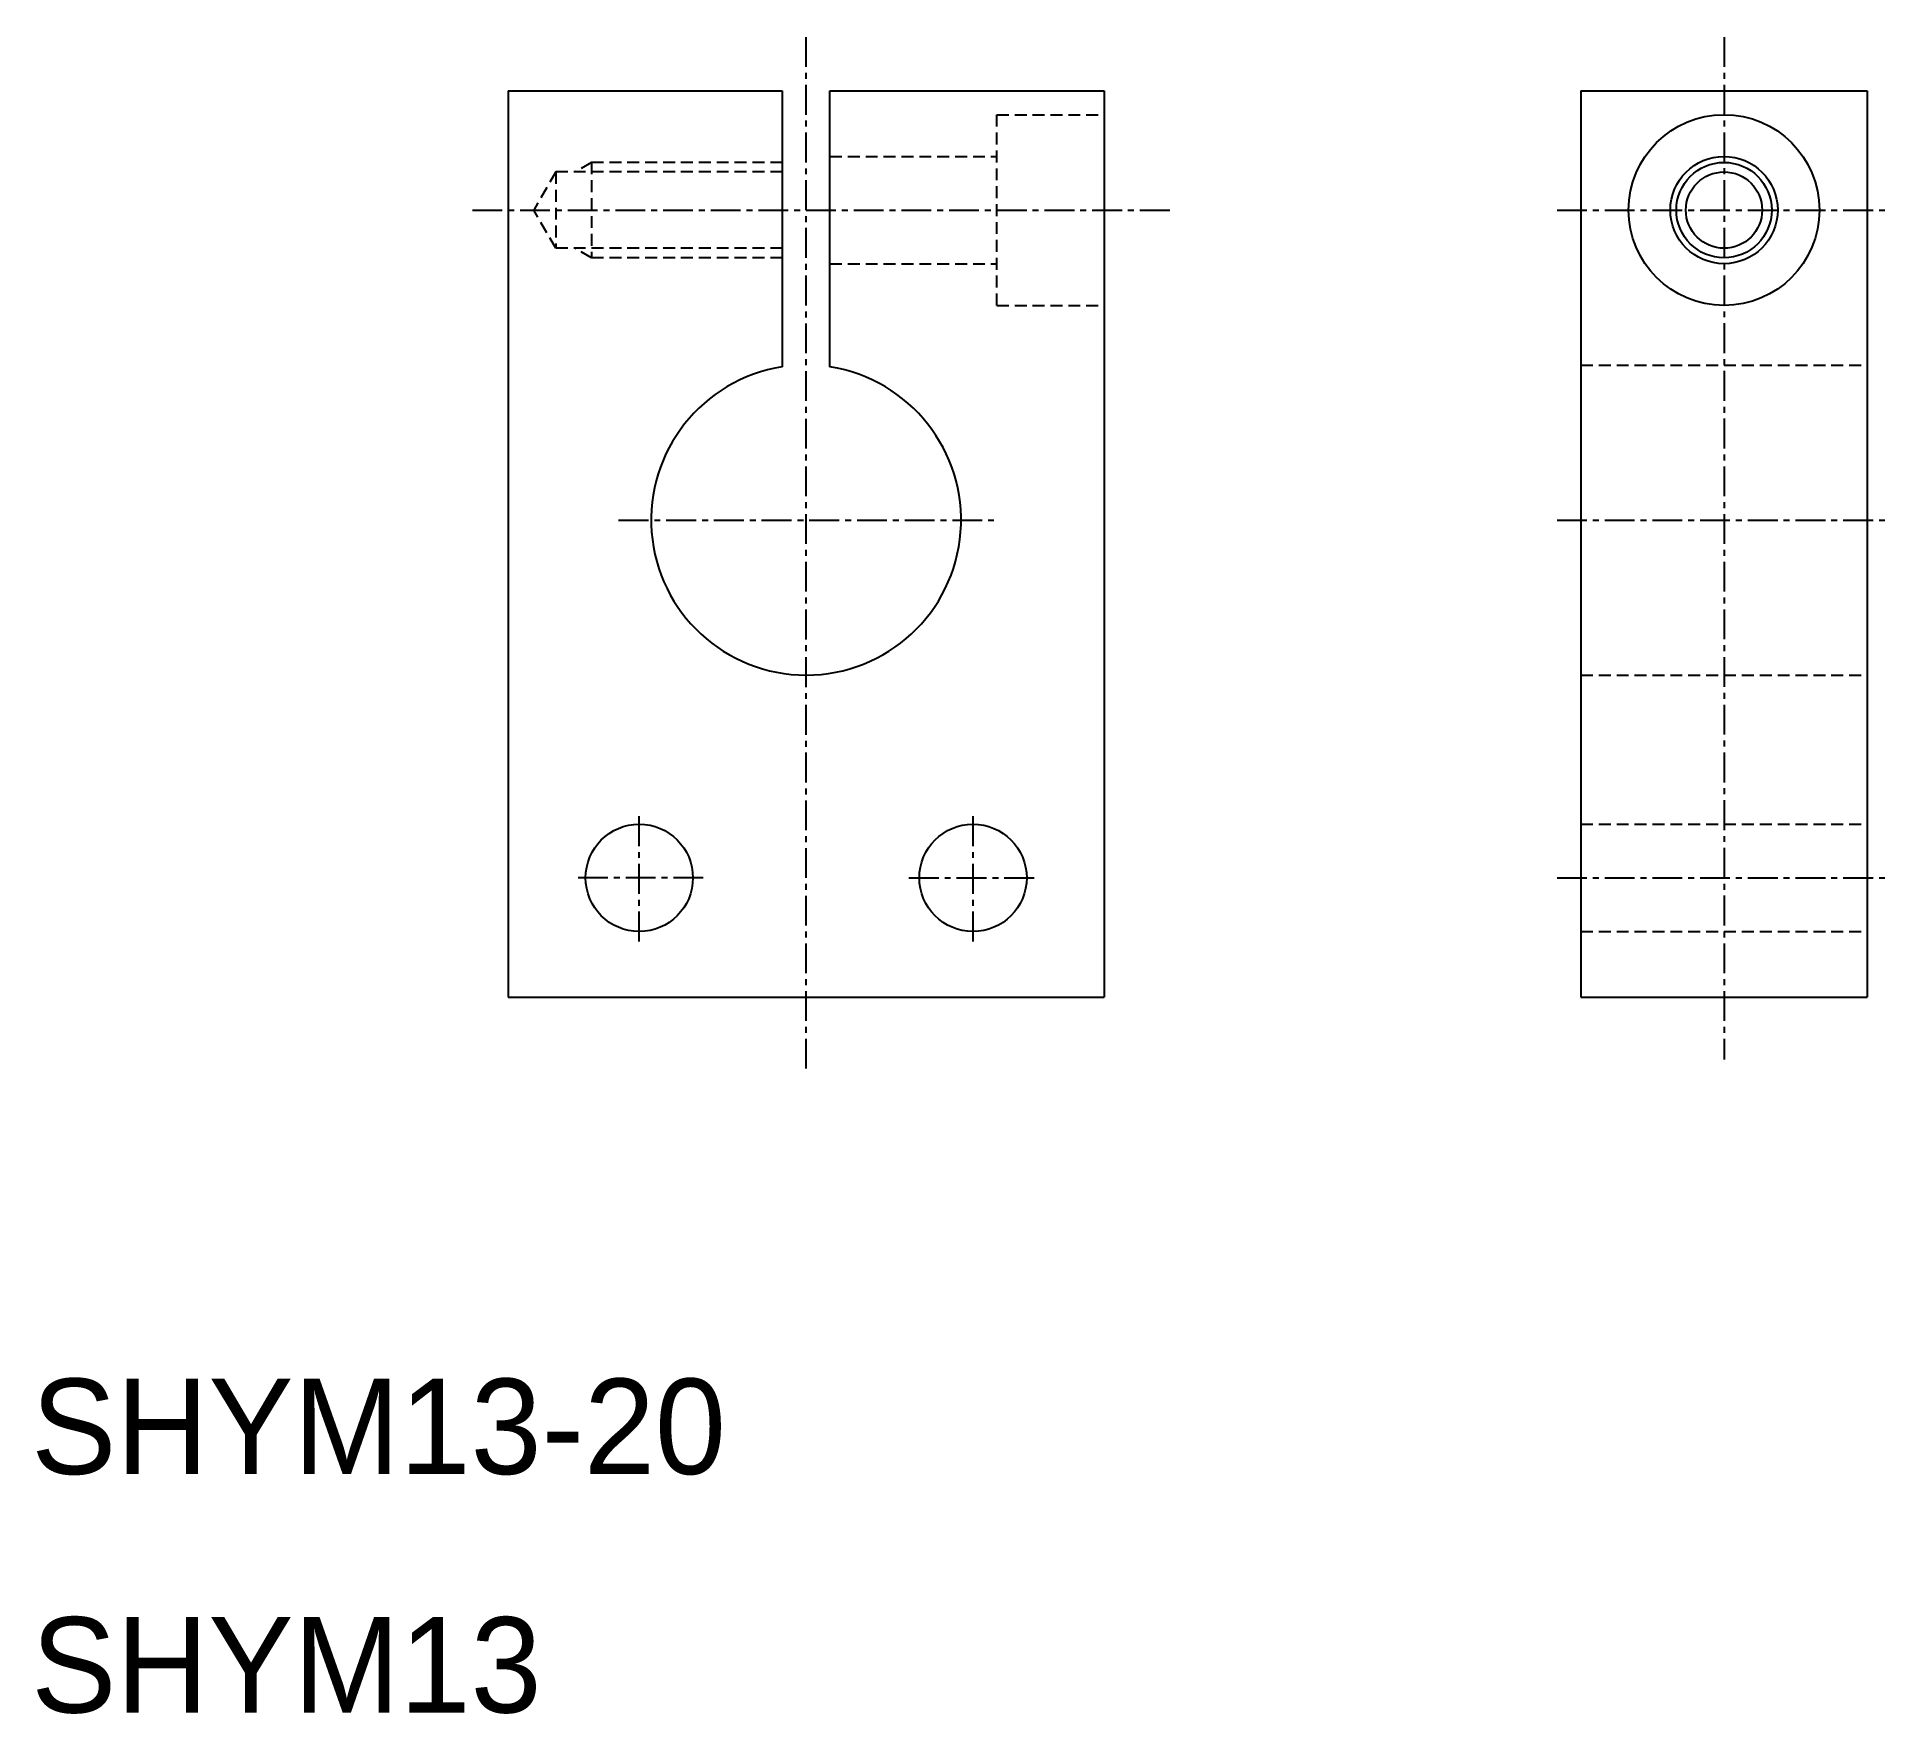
# Model space of a CAD drawing. Extents: x 10.2 to 88, y 9.9 to 80.3.
import ezdxf

# ---------------------------------------------------------------- set-up
doc = ezdxf.new("R2010")
doc.units = 0
doc.linetypes.add('CENTER', pattern=[2, 1.25, -0.25, 0.25, -0.25])
doc.linetypes.add('DASHED', pattern=[0.75, 0.5, -0.25])
doc.layers.get('0').update_dxf_attribs({"linetype": 'CONTINUOUS'})
doc.layers.add('CENTER', color=1, linetype='CENTER')

msp = doc.modelspace()

# ---------------------------------------------------------------- linework, layer by layer
at = {"color": 7, "linetype": 'CONTINUOUS'}
for p, q in [((30, 78), (30, 40)), ((30, 78), (41.5, 78)), ((41.5, 78), (41.5, 66.423)), ((43.5, 66.423), (43.5, 78)), ((43.5, 78), (55, 78)), ((55, 78), (55, 40)), ((75, 78), (75, 40)), ((75, 78), (87, 78)), ((87, 78), (87, 40)), ((30, 40), (55, 40)), ((75, 40), (87, 40))]:
    msp.add_line(p, q, dxfattribs=at)
at = {"color": 3, "linetype": 'DASHED'}
for p, q in [((50.5, 69), (50.5, 77)), ((50.5, 77), (55, 77)), ((33.5, 75), (32.807, 74.6)), ((41.5, 75), (33.5, 75)), ((33.5, 75), (33.5, 71)), ((43.5, 75.25), (50.5, 75.25)), ((32, 74.6), (31.076, 73)), ((41.5, 74.6), (32, 74.6)), ((32, 74.6), (32, 71.4)), ((32, 71.4), (31.076, 73)), ((41.5, 71.4), (32, 71.4)), ((33.5, 71), (32.807, 71.4)), ((41.5, 71), (33.5, 71)), ((43.5, 70.75), (50.5, 70.75)), ((50.5, 69), (55, 69)), ((75, 66.5), (87, 66.5)), ((75, 53.5), (87, 53.5)), ((75, 47.25), (87, 47.25)), ((75, 42.75), (87, 42.75))]:
    msp.add_line(p, q, dxfattribs=at)
at = {"color": 7, "linetype": 'CONTINUOUS'}
for centre, radius in [((81, 73), 4), ((81, 73), 2.25), ((81, 73), 1.6), ((35.5, 45), 2.25), ((49.5, 45), 2.25)]:
    msp.add_circle(centre, radius, dxfattribs=at)
at = {"color": 3, "linetype": 'CONTINUOUS'}
msp.add_circle((81, 73), 2, dxfattribs=at)
at = {"color": 7, "linetype": 'CONTINUOUS'}
msp.add_arc((42.5, 60), 6.5, 98.84988, 81.15012, dxfattribs=at)
at = {"layer": 'CENTER', "color": 1, "linetype": 'CENTER'}
for p, q in [((42.5, 37), (42.5, 80.254)), ((81, 80.254), (81, 37.388)), ((28.5, 73), (58, 73)), ((74, 73), (88, 73)), ((34.634, 60), (50.366, 60)), ((74, 60), (88, 60)), ((35.501, 42.333), (35.501, 47.667)), ((49.499, 42.333), (49.499, 47.667)), ((38.187, 45), (32.814, 45)), ((46.812, 45), (52.187, 45)), ((74, 45), (88, 45))]:
    msp.add_line(p, q, dxfattribs=at)

# ---------------------------------------------------------------- texts
at = {"color": 7, "linetype": 'CONTINUOUS'}
for s, p in [('SHYM13-20', (10, 20)), ('SHYM13', (10, 10))]:
    msp.add_text(s, height=4, dxfattribs=at).set_placement(p)

doc.saveas('drawing.dxf')
